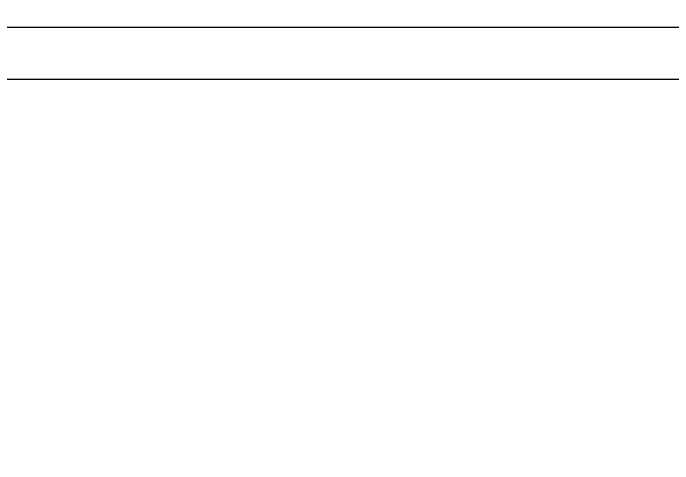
# Model space of a CAD drawing. Header units: metres. Extents: x 530339 to 530792, y 2675149 to 2675327.
# Drawn here: x 530570.031 to 530571.62, y 2675246.101 to 2675247.186 of the extents above; entities that cross this region are included whole.
import ezdxf

# ---------------------------------------------------------------- set-up
doc = ezdxf.new("R2010")
doc.units = ezdxf.units.M
doc.layers.add('300mm Hume Pipe', color=74, linetype='Continuous')
doc.layers.add('IDT', color=7, linetype='Continuous')

# ---------------------------------------------------------------- blocks, each defined once
blk = doc.blocks.new('IDT')
at = {"layer": 'IDT', "color": 0}
for p, q in [((19.4275, 7.1354), (12.7275, 7.1354)), ((19.5525, 7.0104), (12.6025, 7.0104))]:
    blk.add_line(p, q, dxfattribs=at)

msp = doc.modelspace()

# ---------------------------------------------------------------- hatches: boundary and pattern name
at = {"layer": '300mm Hume Pipe'}
h = msp.add_hatch(dxfattribs=at)
h.set_pattern_fill('ANSI37', color=74, scale=0.1)
h.set_pattern_definition([(45, (-0.2313, -0.1963), (-0.224506403027, 0.224506403027), []), (135, (-0.2313, -0.1963), (-0.224506403027, -0.224506403027), [])])
edge = h.paths.add_edge_path()
edge.add_line((530598.2919, 2675252.8462), (530557.4886, 2675252.8462))
edge.add_arc((530557.4886, 2675251.9462), 0.9, 90, 180)
edge.add_line((530556.5886, 2675251.9462), (530556.591, 2675245.6708))
edge.add_line((530556.591, 2675245.6708), (530556.291, 2675245.6708))
edge.add_line((530556.291, 2675245.6708), (530556.2886, 2675252.2462))
edge.add_arc((530557.1886, 2675252.2462), 0.9, 90, 180, ccw=False)
edge.add_line((530557.1886, 2675253.1462), (530598.2919, 2675253.1462))
edge.add_line((530598.2919, 2675253.1462), (530598.2919, 2675252.8462))
h = msp.add_hatch(dxfattribs=at)
h.set_pattern_fill('ANSI37', color=74, scale=0.1)
h.set_pattern_definition([(45, (0.1918, -0.1963), (-0.224506403027, 0.224506403027), []), (135, (0.1918, -0.1963), (-0.224506403027, -0.224506403027), [])])
edge = h.paths.add_edge_path()
edge.add_line((530598.2919, 2675252.4754), (530557.9117, 2675252.4754))
edge.add_arc((530557.9117, 2675251.5754), 0.9, 90, 180)
edge.add_line((530557.0117, 2675251.5754), (530557.0141, 2675245.6708))
edge.add_line((530557.0141, 2675245.6708), (530556.7141, 2675245.6708))
edge.add_line((530556.7141, 2675245.6708), (530556.7117, 2675251.8754))
edge.add_arc((530557.6117, 2675251.8754), 0.9, 90, 180, ccw=False)
edge.add_line((530557.6117, 2675252.7754), (530598.2919, 2675252.7754))
edge.add_line((530598.2919, 2675252.7754), (530598.2919, 2675252.4754))

# ---------------------------------------------------------------- block references
at = {"layer": 'IDT', "color": 8, "rotation": 180}
msp.add_blockref('IDT', (530588.1913, 2675254.163), dxfattribs=at)

doc.saveas('drawing.dxf')
